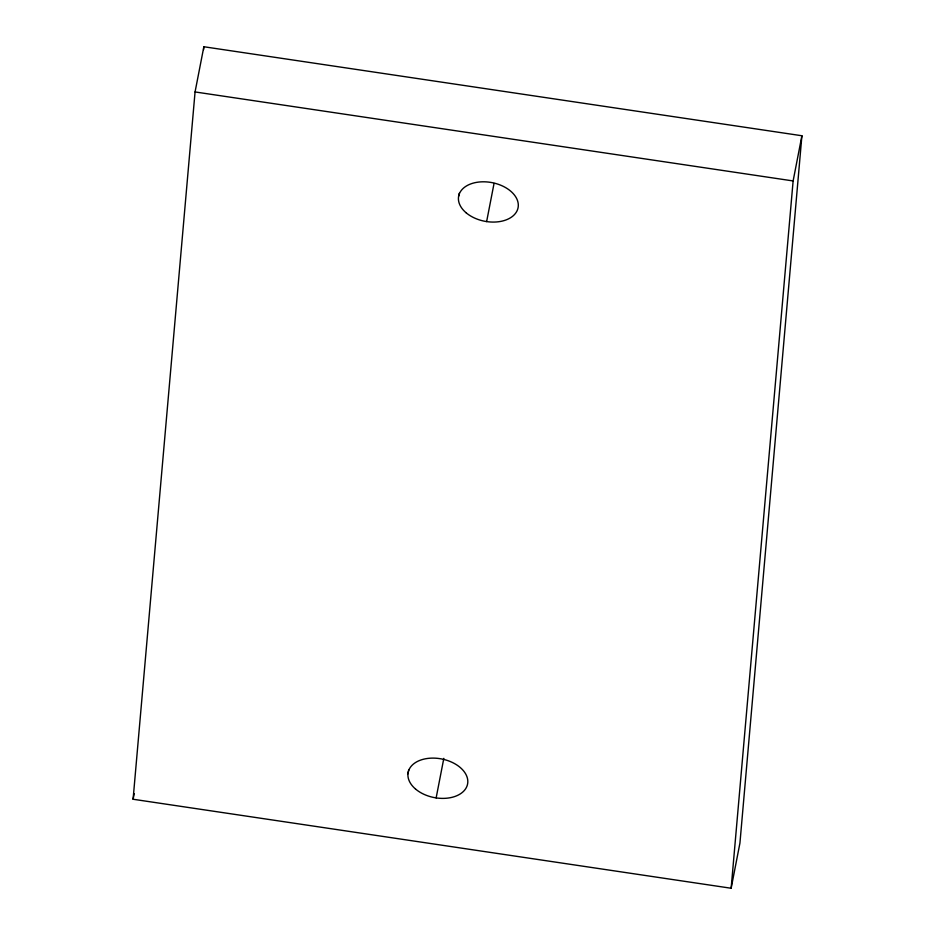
<?xml version="1.0" encoding="UTF-8"?>
<svg xmlns="http://www.w3.org/2000/svg" width="935" height="935" viewBox="0 0 935 935"><rect width="100%" height="100%" fill="white"/><g stroke="black" fill="none" stroke-linecap="round" stroke-linejoin="round"><path stroke-width="1.4" d="M133.097 799.25L195.064 91.946L203.853 46.75L801.903 135.75L739.936 843.054L731.147 888.25L133.097 799.25L134.196 793.593M203.596 49.648L203.853 46.75M731.147 888.25L793.125 180.946L801.903 135.75M458.734 196.069L459.272 193.253M486.632 221.583L494.042 183.447M407.952 773.806L408.782 769.575M436.142 797.906L443.821 758.355M195.064 91.946L793.125 180.946M415.502 789A30.271 19.658 11 0 0 466.296 787.644A30.271 19.658 11 0 0 431.783 758.121A30.271 19.658 11 0 0 415.502 789M465.992 212.677A30.271 19.658 11 0 0 516.798 211.322A30.271 19.658 11 0 0 482.285 181.811A30.271 19.658 11 0 0 465.992 212.677"/></g></svg>
